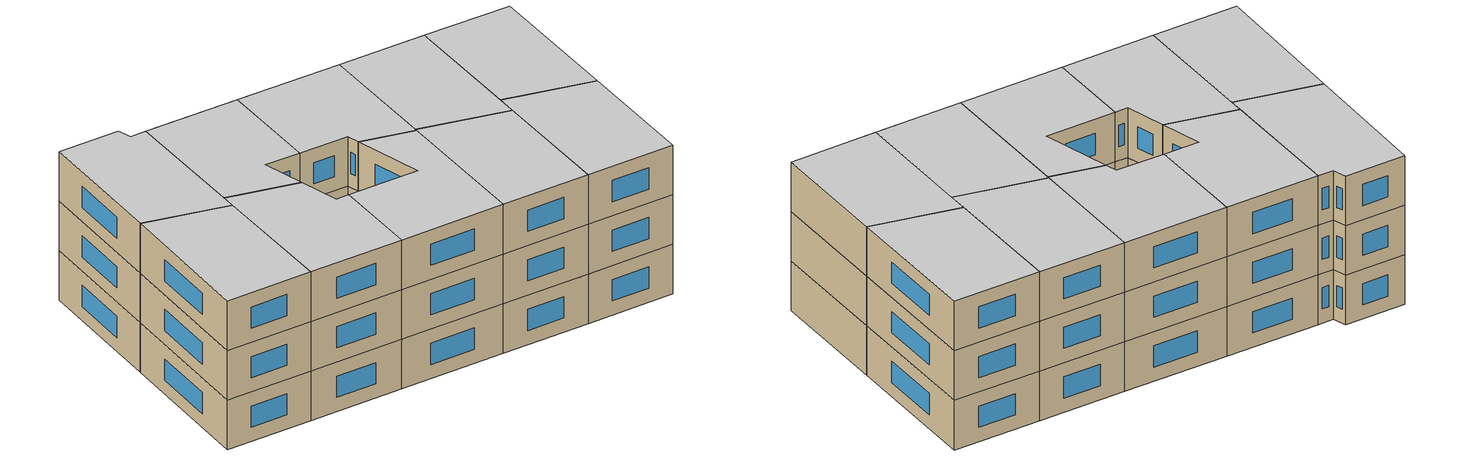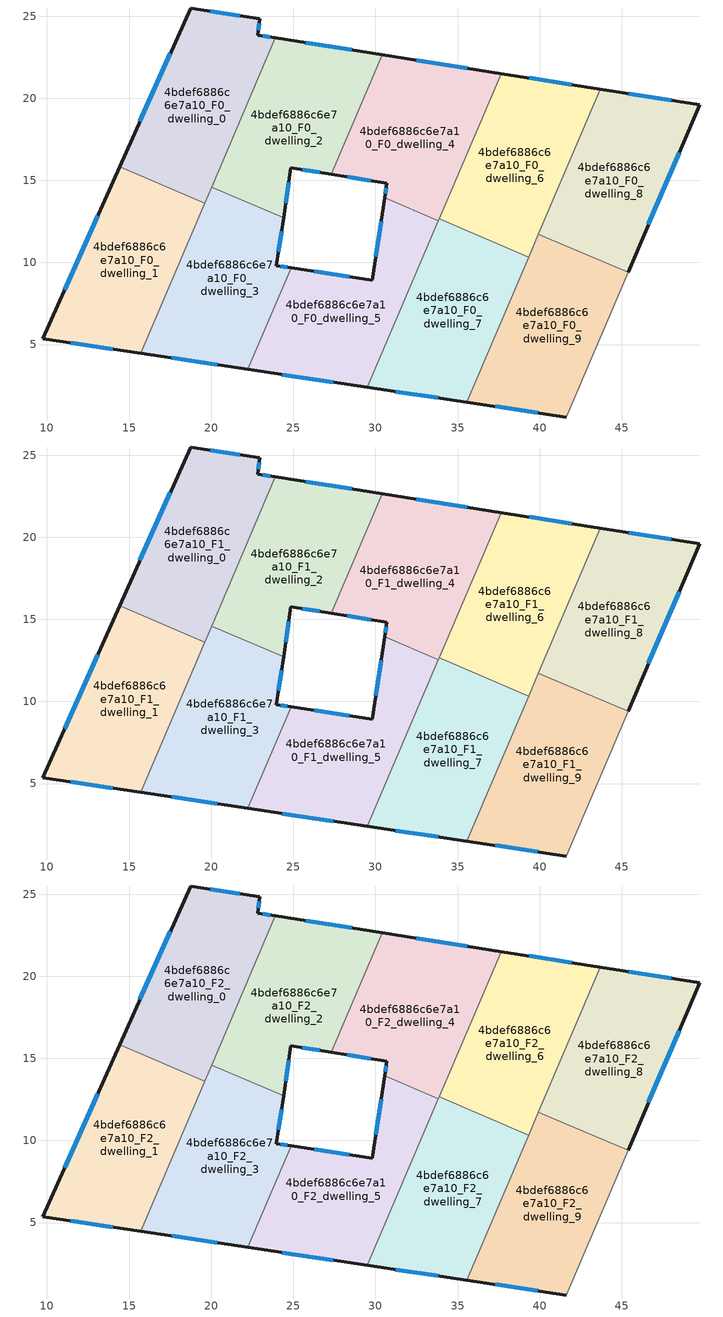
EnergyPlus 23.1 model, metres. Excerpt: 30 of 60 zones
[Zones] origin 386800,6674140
4bdef6886c6e7a10_F0_dwelling_0
 floor ground (EU_floor_Construction): 22.95,24.84 22.85,23.84 23.91,23.67 19.62,13.61 14.43,15.82 18.74,25.49 z0
 wall outside (EU_wall_Construction): 23.91,23.67 22.85,23.84 22.95,24.84 18.74,25.49 14.43,15.82 z0:3
 wall to 4bdef6886c6e7a10_F0_dwelling_1 (EU_wall_Construction): 14.43,15.82 19.62,13.61 z0:3
 wall to 4bdef6886c6e7a10_F0_dwelling_2 (EU_wall_Construction): 20.04,14.58 23.91,23.67 z0:3
 wall to 4bdef6886c6e7a10_F0_dwelling_3 (EU_wall_Construction): 19.62,13.61 20.04,14.58 z0:3
 window (EU_Window_Construction): 23.61,23.72 23.15,23.79 / 17.51,22.73 15.66,18.58 / 21.74,25.03 19.95,25.31 / 22.87,24.13 22.92,24.56 z0.86:2.14
4bdef6886c6e7a10_F0_dwelling_1
 floor ground (EU_floor_Construction): 19.62,13.61 15.72,4.46 9.76,5.35 14.43,15.82 z0
 wall outside (EU_wall_Construction): 14.43,15.82 9.76,5.35 15.72,4.46 z0:3
 wall to 4bdef6886c6e7a10_F0_dwelling_3 (EU_wall_Construction): 15.72,4.46 19.62,13.61 z0:3
 window (EU_Window_Construction): 11.46,5.1 14.02,4.72 / 13.09,12.83 11.09,8.34 z0.86:2.14
4bdef6886c6e7a10_F0_dwelling_2
 floor ground (EU_floor_Construction): 30.41,22.65 27.3,15.36 24.86,15.76 24.41,12.72 20.04,14.58 23.91,23.67 z0
 wall outside (EU_wall_Construction): 24.41,12.72 24.86,15.76 27.3,15.36 / 30.41,22.65 23.91,23.67 z0:3
 wall to 4bdef6886c6e7a10_F0_dwelling_3 (EU_wall_Construction): 20.04,14.58 24.41,12.72 z0:3
 wall to 4bdef6886c6e7a10_F0_dwelling_4 (EU_wall_Construction): 27.3,15.36 30.41,22.65 z0:3
 window (EU_Window_Construction): 25.56,15.65 26.6,15.48 / 24.54,13.59 24.73,14.9 / 28.55,22.94 25.77,23.38 z0.86:2.14
4bdef6886c6e7a10_F0_dwelling_3
 floor ground (EU_floor_Construction): 24.41,12.72 23.97,9.81 24.88,9.67 22.24,3.49 15.72,4.46 20.04,14.58 z0
 wall outside (EU_wall_Construction): 24.88,9.67 23.97,9.81 24.41,12.72 / 15.72,4.46 22.24,3.49 z0:3
 wall to 4bdef6886c6e7a10_F0_dwelling_5 (EU_wall_Construction): 22.24,3.49 24.88,9.67 z0:3
 window (EU_Window_Construction): 24.62,9.71 24.23,9.77 / 17.59,4.18 20.38,3.76 / 24.1,10.64 24.28,11.89 z0.86:2.14
4bdef6886c6e7a10_F0_dwelling_4
 floor ground (EU_floor_Construction): 37.66,21.5 33.83,12.54 30.56,13.93 30.69,14.81 27.3,15.36 30.41,22.65 z0
 wall outside (EU_wall_Construction): 37.66,21.5 30.41,22.65 / 27.3,15.36 30.69,14.81 30.56,13.93 z0:3
 wall to 4bdef6886c6e7a10_F0_dwelling_5 (EU_wall_Construction): 30.56,13.93 33.83,12.54 z0:3
 wall to 4bdef6886c6e7a10_F0_dwelling_6 (EU_wall_Construction): 33.88,12.65 37.66,21.5 z0:3
 wall to 4bdef6886c6e7a10_F0_dwelling_7 (EU_wall_Construction): 33.83,12.54 33.88,12.65 z0:3
 window (EU_Window_Construction): 35.58,21.83 32.48,22.32 / 30.66,14.56 30.6,14.18 / 28.27,15.21 29.72,14.97 z0.86:2.14
4bdef6886c6e7a10_F0_dwelling_5
 floor ground (EU_floor_Construction): 33.83,12.54 29.51,2.4 22.24,3.49 24.88,9.67 29.8,8.91 30.56,13.93 z0
 wall outside (EU_wall_Construction): 22.24,3.49 29.51,2.4 / 30.56,13.93 29.8,8.91 24.88,9.67 z0:3
 wall to 4bdef6886c6e7a10_F0_dwelling_7 (EU_wall_Construction): 29.51,2.4 33.83,12.54 z0:3
 window (EU_Window_Construction): 24.32,3.18 27.44,2.71 / 28.39,9.12 26.28,9.45 / 30.34,12.5 30.02,10.34 z0.86:2.14
4bdef6886c6e7a10_F0_dwelling_6
 floor ground (EU_floor_Construction): 43.68,20.55 39.33,10.33 33.88,12.65 37.66,21.5 z0
 wall outside (EU_wall_Construction): 43.68,20.55 37.66,21.5 z0:3
 wall to 4bdef6886c6e7a10_F0_dwelling_7 (EU_wall_Construction): 33.88,12.65 39.33,10.33 z0:3
 wall to 4bdef6886c6e7a10_F0_dwelling_8 (EU_wall_Construction): 39.92,11.73 43.68,20.55 z0:3
 wall to 4bdef6886c6e7a10_F0_dwelling_9 (EU_wall_Construction): 39.33,10.33 39.92,11.73 z0:3
 window (EU_Window_Construction): 41.96,20.82 39.38,21.23 z0.86:2.14
4bdef6886c6e7a10_F0_dwelling_7
 floor ground (EU_floor_Construction): 39.33,10.33 35.56,1.5 29.51,2.4 33.88,12.65 z0
 wall outside (EU_wall_Construction): 29.51,2.4 35.56,1.5 z0:3
 wall to 4bdef6886c6e7a10_F0_dwelling_9 (EU_wall_Construction): 35.56,1.5 39.33,10.33 z0:3
 window (EU_Window_Construction): 31.24,2.14 33.84,1.75 z0.86:2.14
4bdef6886c6e7a10_F0_dwelling_8
 floor ground (EU_floor_Construction): 49.74,19.6 45.39,9.4 39.92,11.73 43.68,20.55 z0
 wall outside (EU_wall_Construction): 45.39,9.4 49.74,19.6 43.68,20.55 z0:3
 wall to 4bdef6886c6e7a10_F0_dwelling_9 (EU_wall_Construction): 39.92,11.73 45.39,9.4 z0:3
 window (EU_Window_Construction): 48.01,19.87 45.41,20.28 / 46.63,12.31 48.49,16.68 z0.86:2.14
4bdef6886c6e7a10_F0_dwelling_9
 floor ground (EU_floor_Construction): 45.39,9.4 41.62,0.59 35.56,1.5 39.92,11.73 z0
 wall outside (EU_wall_Construction): 35.56,1.5 41.62,0.59 z0:3
 wall adiabatic (EU_wall_Construction): 41.62,0.59 45.39,9.4 z0:3
 window (EU_Window_Construction): 37.3,1.24 39.89,0.85 z0.86:2.14
4bdef6886c6e7a10_F1_dwelling_0
 floor to 4bdef6886c6e7a10_F0_dwelling_0 (EU_floor_Construction): 22.95,24.84 22.85,23.84 23.91,23.67 19.62,13.61 14.43,15.82 18.74,25.49 z3
 wall outside (EU_wall_Construction): 23.91,23.67 22.85,23.84 22.95,24.84 18.74,25.49 14.43,15.82 z3:6
 wall to 4bdef6886c6e7a10_F1_dwelling_1 (EU_wall_Construction): 14.43,15.82 19.62,13.61 z3:6
 wall to 4bdef6886c6e7a10_F1_dwelling_2 (EU_wall_Construction): 20.04,14.58 23.91,23.67 z3:6
 wall to 4bdef6886c6e7a10_F1_dwelling_3 (EU_wall_Construction): 19.62,13.61 20.04,14.58 z3:6
 window (EU_Window_Construction): 23.61,23.72 23.15,23.79 / 17.51,22.73 15.66,18.58 / 21.74,25.03 19.95,25.31 / 22.87,24.13 22.92,24.56 z3.86:5.14
4bdef6886c6e7a10_F1_dwelling_1
 floor to 4bdef6886c6e7a10_F0_dwelling_1 (EU_floor_Construction): 19.62,13.61 15.72,4.46 9.76,5.35 14.43,15.82 z3
 wall outside (EU_wall_Construction): 14.43,15.82 9.76,5.35 15.72,4.46 z3:6
 wall to 4bdef6886c6e7a10_F1_dwelling_3 (EU_wall_Construction): 15.72,4.46 19.62,13.61 z3:6
 window (EU_Window_Construction): 11.46,5.1 14.02,4.72 / 13.09,12.83 11.09,8.34 z3.86:5.14
4bdef6886c6e7a10_F1_dwelling_2
 floor to 4bdef6886c6e7a10_F0_dwelling_2 (EU_floor_Construction): 30.41,22.65 27.3,15.36 24.86,15.76 24.41,12.72 20.04,14.58 23.91,23.67 z3
 wall outside (EU_wall_Construction): 24.41,12.72 24.86,15.76 27.3,15.36 / 30.41,22.65 23.91,23.67 z3:6
 wall to 4bdef6886c6e7a10_F1_dwelling_3 (EU_wall_Construction): 20.04,14.58 24.41,12.72 z3:6
 wall to 4bdef6886c6e7a10_F1_dwelling_4 (EU_wall_Construction): 27.3,15.36 30.41,22.65 z3:6
 window (EU_Window_Construction): 25.56,15.65 26.6,15.48 / 24.54,13.59 24.73,14.9 / 28.55,22.94 25.77,23.38 z3.86:5.14
4bdef6886c6e7a10_F1_dwelling_3
 floor to 4bdef6886c6e7a10_F0_dwelling_3 (EU_floor_Construction): 24.41,12.72 23.97,9.81 24.88,9.67 22.24,3.49 15.72,4.46 20.04,14.58 z3
 wall outside (EU_wall_Construction): 24.88,9.67 23.97,9.81 24.41,12.72 / 15.72,4.46 22.24,3.49 z3:6
 wall to 4bdef6886c6e7a10_F1_dwelling_5 (EU_wall_Construction): 22.24,3.49 24.88,9.67 z3:6
 window (EU_Window_Construction): 24.62,9.71 24.23,9.77 / 17.59,4.18 20.38,3.76 / 24.1,10.64 24.28,11.89 z3.86:5.14
4bdef6886c6e7a10_F1_dwelling_4
 floor to 4bdef6886c6e7a10_F0_dwelling_4 (EU_floor_Construction): 37.66,21.5 33.83,12.54 30.56,13.93 30.69,14.81 27.3,15.36 30.41,22.65 z3
 wall outside (EU_wall_Construction): 37.66,21.5 30.41,22.65 / 27.3,15.36 30.69,14.81 30.56,13.93 z3:6
 wall to 4bdef6886c6e7a10_F1_dwelling_5 (EU_wall_Construction): 30.56,13.93 33.83,12.54 z3:6
 wall to 4bdef6886c6e7a10_F1_dwelling_6 (EU_wall_Construction): 33.88,12.65 37.66,21.5 z3:6
 wall to 4bdef6886c6e7a10_F1_dwelling_7 (EU_wall_Construction): 33.83,12.54 33.88,12.65 z3:6
 window (EU_Window_Construction): 35.58,21.83 32.48,22.32 / 30.66,14.56 30.6,14.18 / 28.27,15.21 29.72,14.97 z3.86:5.14
4bdef6886c6e7a10_F1_dwelling_5
 floor to 4bdef6886c6e7a10_F0_dwelling_5 (EU_floor_Construction): 33.83,12.54 29.51,2.4 22.24,3.49 24.88,9.67 29.8,8.91 30.56,13.93 z3
 wall outside (EU_wall_Construction): 22.24,3.49 29.51,2.4 / 30.56,13.93 29.8,8.91 24.88,9.67 z3:6
 wall to 4bdef6886c6e7a10_F1_dwelling_7 (EU_wall_Construction): 29.51,2.4 33.83,12.54 z3:6
 window (EU_Window_Construction): 24.32,3.18 27.44,2.71 / 28.39,9.12 26.28,9.45 / 30.34,12.5 30.02,10.34 z3.86:5.14
4bdef6886c6e7a10_F1_dwelling_6
 floor to 4bdef6886c6e7a10_F0_dwelling_6 (EU_floor_Construction): 43.68,20.55 39.33,10.33 33.88,12.65 37.66,21.5 z3
 wall outside (EU_wall_Construction): 43.68,20.55 37.66,21.5 z3:6
 wall to 4bdef6886c6e7a10_F1_dwelling_7 (EU_wall_Construction): 33.88,12.65 39.33,10.33 z3:6
 wall to 4bdef6886c6e7a10_F1_dwelling_8 (EU_wall_Construction): 39.92,11.73 43.68,20.55 z3:6
 wall to 4bdef6886c6e7a10_F1_dwelling_9 (EU_wall_Construction): 39.33,10.33 39.92,11.73 z3:6
 window (EU_Window_Construction): 41.96,20.82 39.38,21.23 z3.86:5.14
4bdef6886c6e7a10_F1_dwelling_7
 floor to 4bdef6886c6e7a10_F0_dwelling_7 (EU_floor_Construction): 39.33,10.33 35.56,1.5 29.51,2.4 33.88,12.65 z3
 wall outside (EU_wall_Construction): 29.51,2.4 35.56,1.5 z3:6
 wall to 4bdef6886c6e7a10_F1_dwelling_9 (EU_wall_Construction): 35.56,1.5 39.33,10.33 z3:6
 window (EU_Window_Construction): 31.24,2.14 33.84,1.75 z3.86:5.14
4bdef6886c6e7a10_F1_dwelling_8
 floor to 4bdef6886c6e7a10_F0_dwelling_8 (EU_floor_Construction): 49.74,19.6 45.39,9.4 39.92,11.73 43.68,20.55 z3
 wall outside (EU_wall_Construction): 45.39,9.4 49.74,19.6 43.68,20.55 z3:6
 wall to 4bdef6886c6e7a10_F1_dwelling_9 (EU_wall_Construction): 39.92,11.73 45.39,9.4 z3:6
 window (EU_Window_Construction): 48.01,19.87 45.41,20.28 / 46.63,12.31 48.49,16.68 z3.86:5.14
4bdef6886c6e7a10_F1_dwelling_9
 floor to 4bdef6886c6e7a10_F0_dwelling_9 (EU_floor_Construction): 45.39,9.4 41.62,0.59 35.56,1.5 39.92,11.73 z3
 wall outside (EU_wall_Construction): 35.56,1.5 41.62,0.59 z3:6
 wall adiabatic (EU_wall_Construction): 41.62,0.59 45.39,9.4 z3:6
 window (EU_Window_Construction): 37.3,1.24 39.89,0.85 z3.86:5.14
4bdef6886c6e7a10_F2_dwelling_0
 floor to 4bdef6886c6e7a10_F1_dwelling_0 (EU_floor_Construction): 22.95,24.84 22.85,23.84 23.91,23.67 19.62,13.61 14.43,15.82 18.74,25.49 z6
 wall outside (EU_wall_Construction): 23.91,23.67 22.85,23.84 22.95,24.84 18.74,25.49 14.43,15.82 z6:9
 wall to 4bdef6886c6e7a10_F2_dwelling_1 (EU_wall_Construction): 14.43,15.82 19.62,13.61 z6:9
 wall to 4bdef6886c6e7a10_F2_dwelling_2 (EU_wall_Construction): 20.04,14.58 23.91,23.67 z6:9
 wall to 4bdef6886c6e7a10_F2_dwelling_3 (EU_wall_Construction): 19.62,13.61 20.04,14.58 z6:9
 window (EU_Window_Construction): 23.61,23.72 23.15,23.79 / 17.51,22.73 15.66,18.58 / 21.74,25.03 19.95,25.31 / 22.87,24.13 22.92,24.56 z6.86:8.14
 ceiling to 4bdef6886c6e7a10_F3_dwelling_0 (EU_floor_Construction): 19.62,13.61 23.91,23.67 22.85,23.84 22.95,24.84 18.74,25.49 14.43,15.82 z9
4bdef6886c6e7a10_F2_dwelling_1
 floor to 4bdef6886c6e7a10_F1_dwelling_1 (EU_floor_Construction): 19.62,13.61 15.72,4.46 9.76,5.35 14.43,15.82 z6
 wall outside (EU_wall_Construction): 14.43,15.82 9.76,5.35 15.72,4.46 z6:9
 wall to 4bdef6886c6e7a10_F2_dwelling_3 (EU_wall_Construction): 15.72,4.46 19.62,13.61 z6:9
 window (EU_Window_Construction): 11.46,5.1 14.02,4.72 / 13.09,12.83 11.09,8.34 z6.86:8.14
 ceiling to 4bdef6886c6e7a10_F3_dwelling_1 (EU_floor_Construction): 15.72,4.46 19.62,13.61 14.43,15.82 9.76,5.35 z9
4bdef6886c6e7a10_F2_dwelling_2
 floor to 4bdef6886c6e7a10_F1_dwelling_2 (EU_floor_Construction): 30.41,22.65 27.3,15.36 24.86,15.76 24.41,12.72 20.04,14.58 23.91,23.67 z6
 wall outside (EU_wall_Construction): 24.41,12.72 24.86,15.76 27.3,15.36 / 30.41,22.65 23.91,23.67 z6:9
 wall to 4bdef6886c6e7a10_F2_dwelling_3 (EU_wall_Construction): 20.04,14.58 24.41,12.72 z6:9
 wall to 4bdef6886c6e7a10_F2_dwelling_4 (EU_wall_Construction): 27.3,15.36 30.41,22.65 z6:9
 window (EU_Window_Construction): 25.56,15.65 26.6,15.48 / 24.54,13.59 24.73,14.9 / 28.55,22.94 25.77,23.38 z6.86:8.14
 ceiling to 4bdef6886c6e7a10_F3_dwelling_2 (EU_floor_Construction): 27.3,15.36 30.41,22.65 23.91,23.67 20.04,14.58 24.41,12.72 24.86,15.76 z9
4bdef6886c6e7a10_F2_dwelling_3
 floor to 4bdef6886c6e7a10_F1_dwelling_3 (EU_floor_Construction): 24.41,12.72 23.97,9.81 24.88,9.67 22.24,3.49 15.72,4.46 20.04,14.58 z6
 wall outside (EU_wall_Construction): 24.88,9.67 23.97,9.81 24.41,12.72 / 15.72,4.46 22.24,3.49 z6:9
 wall to 4bdef6886c6e7a10_F2_dwelling_5 (EU_wall_Construction): 22.24,3.49 24.88,9.67 z6:9
 window (EU_Window_Construction): 24.62,9.71 24.23,9.77 / 17.59,4.18 20.38,3.76 / 24.1,10.64 24.28,11.89 z6.86:8.14
 ceiling to 4bdef6886c6e7a10_F3_dwelling_3 (EU_floor_Construction): 22.24,3.49 24.88,9.67 23.97,9.81 24.41,12.72 20.04,14.58 15.72,4.46 z9
4bdef6886c6e7a10_F2_dwelling_4
 floor to 4bdef6886c6e7a10_F1_dwelling_4 (EU_floor_Construction): 37.66,21.5 33.83,12.54 30.56,13.93 30.69,14.81 27.3,15.36 30.41,22.65 z6
 wall outside (EU_wall_Construction): 37.66,21.5 30.41,22.65 / 27.3,15.36 30.69,14.81 30.56,13.93 z6:9
 wall to 4bdef6886c6e7a10_F2_dwelling_5 (EU_wall_Construction): 30.56,13.93 33.83,12.54 z6:9
 wall to 4bdef6886c6e7a10_F2_dwelling_6 (EU_wall_Construction): 33.88,12.65 37.66,21.5 z6:9
 wall to 4bdef6886c6e7a10_F2_dwelling_7 (EU_wall_Construction): 33.83,12.54 33.88,12.65 z6:9
 window (EU_Window_Construction): 35.58,21.83 32.48,22.32 / 30.66,14.56 30.6,14.18 / 28.27,15.21 29.72,14.97 z6.86:8.14
 ceiling to 4bdef6886c6e7a10_F3_dwelling_4 (EU_floor_Construction): 33.83,12.54 37.66,21.5 30.41,22.65 27.3,15.36 30.69,14.81 30.56,13.93 z9
4bdef6886c6e7a10_F2_dwelling_5
 floor to 4bdef6886c6e7a10_F1_dwelling_5 (EU_floor_Construction): 33.83,12.54 29.51,2.4 22.24,3.49 24.88,9.67 29.8,8.91 30.56,13.93 z6
 wall outside (EU_wall_Construction): 22.24,3.49 29.51,2.4 / 30.56,13.93 29.8,8.91 24.88,9.67 z6:9
 wall to 4bdef6886c6e7a10_F2_dwelling_7 (EU_wall_Construction): 29.51,2.4 33.83,12.54 z6:9
 window (EU_Window_Construction): 24.32,3.18 27.44,2.71 / 28.39,9.12 26.28,9.45 / 30.34,12.5 30.02,10.34 z6.86:8.14
 ceiling to 4bdef6886c6e7a10_F3_dwelling_5 (EU_floor_Construction): 29.51,2.4 33.83,12.54 30.56,13.93 29.8,8.91 24.88,9.67 22.24,3.49 z9
4bdef6886c6e7a10_F2_dwelling_6
 floor to 4bdef6886c6e7a10_F1_dwelling_6 (EU_floor_Construction): 43.68,20.55 39.33,10.33 33.88,12.65 37.66,21.5 z6
 wall outside (EU_wall_Construction): 43.68,20.55 37.66,21.5 z6:9
 wall to 4bdef6886c6e7a10_F2_dwelling_7 (EU_wall_Construction): 33.88,12.65 39.33,10.33 z6:9
 wall to 4bdef6886c6e7a10_F2_dwelling_8 (EU_wall_Construction): 39.92,11.73 43.68,20.55 z6:9
 wall to 4bdef6886c6e7a10_F2_dwelling_9 (EU_wall_Construction): 39.33,10.33 39.92,11.73 z6:9
 window (EU_Window_Construction): 41.96,20.82 39.38,21.23 z6.86:8.14
 ceiling to 4bdef6886c6e7a10_F3_dwelling_6 (EU_floor_Construction): 39.33,10.33 43.68,20.55 37.66,21.5 33.88,12.65 z9
4bdef6886c6e7a10_F2_dwelling_7
 floor to 4bdef6886c6e7a10_F1_dwelling_7 (EU_floor_Construction): 39.33,10.33 35.56,1.5 29.51,2.4 33.88,12.65 z6
 wall outside (EU_wall_Construction): 29.51,2.4 35.56,1.5 z6:9
 wall to 4bdef6886c6e7a10_F2_dwelling_9 (EU_wall_Construction): 35.56,1.5 39.33,10.33 z6:9
 window (EU_Window_Construction): 31.24,2.14 33.84,1.75 z6.86:8.14
 ceiling to 4bdef6886c6e7a10_F3_dwelling_7 (EU_floor_Construction): 35.56,1.5 39.33,10.33 33.88,12.65 29.51,2.4 z9
4bdef6886c6e7a10_F2_dwelling_8
 floor to 4bdef6886c6e7a10_F1_dwelling_8 (EU_floor_Construction): 49.74,19.6 45.39,9.4 39.92,11.73 43.68,20.55 z6
 wall outside (EU_wall_Construction): 45.39,9.4 49.74,19.6 43.68,20.55 z6:9
 wall to 4bdef6886c6e7a10_F2_dwelling_9 (EU_wall_Construction): 39.92,11.73 45.39,9.4 z6:9
 window (EU_Window_Construction): 48.01,19.87 45.41,20.28 / 46.63,12.31 48.49,16.68 z6.86:8.14
 ceiling to 4bdef6886c6e7a10_F3_dwelling_8 (EU_floor_Construction): 45.39,9.4 49.74,19.6 43.68,20.55 39.92,11.73 z9
4bdef6886c6e7a10_F2_dwelling_9
 floor to 4bdef6886c6e7a10_F1_dwelling_9 (EU_floor_Construction): 45.39,9.4 41.62,0.59 35.56,1.5 39.92,11.73 z6
 wall outside (EU_wall_Construction): 35.56,1.5 41.62,0.59 z6:9
 wall adiabatic (EU_wall_Construction): 41.62,0.59 45.39,9.4 z6:9
 window (EU_Window_Construction): 37.3,1.24 39.89,0.85 z6.86:8.14
 ceiling to 4bdef6886c6e7a10_F3_dwelling_9 (EU_floor_Construction): 41.62,0.59 45.39,9.4 39.92,11.73 35.56,1.5 z9
[Building]
EU S2 Campaign: North Axis=0; Terrain=City; Solar Distribution=FullExterior
[Site:Location]
Helsinki-Vantaa.AP: Latitude=60.317; Longitude=24.963; Time Zone=2; Elevation=54.6
[SizingPeriod:WeatherFileDays]
AnnualSizingPeriod: Begin Month=1; Begin Day of Month=1; End Month=12; End Day of Month=31; Day of Week for Start Day=Monday; Use Weather File Daylight Saving Period=No; Use Weather File Rain and Snow Indicators=No
[MATERIAL]
EU_InternalMass_Material: Roughness=MediumRough; Thickness=0.1; Conductivity=1; Density=1800; Specific Heat=900; Thermal Absorptance=0.9; Solar Absorptance=0.7; Visible Absorptance=0.7
[MATERIAL:NOMASS] Roughness=MediumRough; Thermal Absorptance=0.9; Solar Absorptance=0.7; Visible Absorptance=0.7
Name | Thermal Resistance
EU_wall_NoMass | 1.10183
EU_floor_NoMass | 1.70606
[WINDOWMATERIAL:SIMPLEGLAZINGSYSTEM]
EU_Window_SimpleGlazing: UFactor=3.11035; Solar Heat Gain Coefficient=0.8; Visible Transmittance=0.8
[CONSTRUCTION]
EU_wall_Construction: EU_wall_NoMass
EU_floor_Construction: EU_floor_NoMass
EU_Window_Construction: EU_Window_SimpleGlazing
EU_InternalMass_Construction: EU_InternalMass_Material
[ZONE] Type=1; Multiplier=1; Ceiling Height=autocalculate; Floor Area=autocalculate; Part of Total Floor Area=Yes
Name | Volume
4bdef6886c6e7a10_F0_dwelling_0; 4bdef6886c6e7a10_F1_dwelling_0; 4bdef6886c6e7a10_F2_dwelling_0; 4bdef6886c6e7a10_F0_dwelling_1; 4bdef6886c6e7a10_F1_dwelling_1; 4bdef6886c6e7a10_F2_dwelling_1 | 184.195
4bdef6886c6e7a10_F0_dwelling_2; 4bdef6886c6e7a10_F1_dwelling_2; 4bdef6886c6e7a10_F2_dwelling_2 | 184.223
4bdef6886c6e7a10_F0_dwelling_3; 4bdef6886c6e7a10_F1_dwelling_3; 4bdef6886c6e7a10_F2_dwelling_3 | 184.205
4bdef6886c6e7a10_F0_dwelling_4; 4bdef6886c6e7a10_F1_dwelling_4; 4bdef6886c6e7a10_F2_dwelling_4 | 184.233
4bdef6886c6e7a10_F0_dwelling_5; 4bdef6886c6e7a10_F1_dwelling_5; 4bdef6886c6e7a10_F2_dwelling_5 | 184.237
4bdef6886c6e7a10_F0_dwelling_6; 4bdef6886c6e7a10_F1_dwelling_6; 4bdef6886c6e7a10_F2_dwelling_6 | 184.189
4bdef6886c6e7a10_F0_dwelling_7; 4bdef6886c6e7a10_F1_dwelling_7; 4bdef6886c6e7a10_F2_dwelling_7 | 184.198
4bdef6886c6e7a10_F0_dwelling_8; 4bdef6886c6e7a10_F1_dwelling_8; 4bdef6886c6e7a10_F2_dwelling_8 | 184.231
4bdef6886c6e7a10_F0_dwelling_9; 4bdef6886c6e7a10_F1_dwelling_9; 4bdef6886c6e7a10_F2_dwelling_9 | 184.228
[INTERNALMASS] Construction=EU_InternalMass_Construction
Name | Zone or ZoneList | Surface Area
4bdef6886c6e7a10_F0_dwelling_0_EU_InternalMass | 4bdef6886c6e7a10_F0_dwelling_0 | 61.3981
4bdef6886c6e7a10_F0_dwelling_1_EU_InternalMass | 4bdef6886c6e7a10_F0_dwelling_1 | 61.3979
4bdef6886c6e7a10_F0_dwelling_2_EU_InternalMass | 4bdef6886c6e7a10_F0_dwelling_2 | 61.4077
4bdef6886c6e7a10_F0_dwelling_3_EU_InternalMass | 4bdef6886c6e7a10_F0_dwelling_3 | 61.4015
4bdef6886c6e7a10_F0_dwelling_4_EU_InternalMass | 4bdef6886c6e7a10_F0_dwelling_4 | 61.4112
4bdef6886c6e7a10_F0_dwelling_5_EU_InternalMass | 4bdef6886c6e7a10_F0_dwelling_5 | 61.4124
4bdef6886c6e7a10_F0_dwelling_6_EU_InternalMass | 4bdef6886c6e7a10_F0_dwelling_6 | 61.3958
4bdef6886c6e7a10_F0_dwelling_7_EU_InternalMass | 4bdef6886c6e7a10_F0_dwelling_7 | 61.3992
4bdef6886c6e7a10_F0_dwelling_8_EU_InternalMass | 4bdef6886c6e7a10_F0_dwelling_8 | 61.4105
4bdef6886c6e7a10_F0_dwelling_9_EU_InternalMass | 4bdef6886c6e7a10_F0_dwelling_9 | 61.4093
4bdef6886c6e7a10_F1_dwelling_0_EU_InternalMass | 4bdef6886c6e7a10_F1_dwelling_0 | 61.3981
4bdef6886c6e7a10_F1_dwelling_1_EU_InternalMass | 4bdef6886c6e7a10_F1_dwelling_1 | 61.3979
4bdef6886c6e7a10_F1_dwelling_2_EU_InternalMass | 4bdef6886c6e7a10_F1_dwelling_2 | 61.4077
4bdef6886c6e7a10_F1_dwelling_3_EU_InternalMass | 4bdef6886c6e7a10_F1_dwelling_3 | 61.4015
4bdef6886c6e7a10_F1_dwelling_4_EU_InternalMass | 4bdef6886c6e7a10_F1_dwelling_4 | 61.4112
4bdef6886c6e7a10_F1_dwelling_5_EU_InternalMass | 4bdef6886c6e7a10_F1_dwelling_5 | 61.4124
4bdef6886c6e7a10_F1_dwelling_6_EU_InternalMass | 4bdef6886c6e7a10_F1_dwelling_6 | 61.3958
4bdef6886c6e7a10_F1_dwelling_7_EU_InternalMass | 4bdef6886c6e7a10_F1_dwelling_7 | 61.3992
4bdef6886c6e7a10_F1_dwelling_8_EU_InternalMass | 4bdef6886c6e7a10_F1_dwelling_8 | 61.4105
4bdef6886c6e7a10_F1_dwelling_9_EU_InternalMass | 4bdef6886c6e7a10_F1_dwelling_9 | 61.4093
4bdef6886c6e7a10_F2_dwelling_0_EU_InternalMass | 4bdef6886c6e7a10_F2_dwelling_0 | 61.3981
4bdef6886c6e7a10_F2_dwelling_1_EU_InternalMass | 4bdef6886c6e7a10_F2_dwelling_1 | 61.3979
4bdef6886c6e7a10_F2_dwelling_2_EU_InternalMass | 4bdef6886c6e7a10_F2_dwelling_2 | 61.4077
4bdef6886c6e7a10_F2_dwelling_3_EU_InternalMass | 4bdef6886c6e7a10_F2_dwelling_3 | 61.4015
4bdef6886c6e7a10_F2_dwelling_4_EU_InternalMass | 4bdef6886c6e7a10_F2_dwelling_4 | 61.4112
4bdef6886c6e7a10_F2_dwelling_5_EU_InternalMass | 4bdef6886c6e7a10_F2_dwelling_5 | 61.4124
4bdef6886c6e7a10_F2_dwelling_6_EU_InternalMass | 4bdef6886c6e7a10_F2_dwelling_6 | 61.3958
4bdef6886c6e7a10_F2_dwelling_7_EU_InternalMass | 4bdef6886c6e7a10_F2_dwelling_7 | 61.3992
4bdef6886c6e7a10_F2_dwelling_8_EU_InternalMass | 4bdef6886c6e7a10_F2_dwelling_8 | 61.4105
4bdef6886c6e7a10_F2_dwelling_9_EU_InternalMass | 4bdef6886c6e7a10_F2_dwelling_9 | 61.4093
[OTHEREQUIPMENT] Fuel Type=Electricity; Design Level Calculation Method=Watts/Area; Power per Zone Floor Area=1; Fraction Latent=0; Fraction Radiant=0; Fraction Lost=0; Carbon Dioxide Generation Rate=0; EndUse Subcategory=EU_Step8_InternalGains
Name | Zone or ZoneList or Space or SpaceList | Schedule
EU_Step8_InternalGain_4bdef6886c6e7a10_F0_dwelling_0_f000 | 4bdef6886c6e7a10_F0_dwelling_0 | EU_Step8_GainSchedule_4bdef6886c6e7a10_F0_dwelling_0_f000
EU_Step8_InternalGain_4bdef6886c6e7a10_F0_dwelling_1_f000 | 4bdef6886c6e7a10_F0_dwelling_1 | EU_Step8_GainSchedule_4bdef6886c6e7a10_F0_dwelling_1_f000
EU_Step8_InternalGain_4bdef6886c6e7a10_F0_dwelling_2_f000 | 4bdef6886c6e7a10_F0_dwelling_2 | EU_Step8_GainSchedule_4bdef6886c6e7a10_F0_dwelling_2_f000
EU_Step8_InternalGain_4bdef6886c6e7a10_F0_dwelling_3_f000 | 4bdef6886c6e7a10_F0_dwelling_3 | EU_Step8_GainSchedule_4bdef6886c6e7a10_F0_dwelling_3_f000
EU_Step8_InternalGain_4bdef6886c6e7a10_F0_dwelling_4_f000 | 4bdef6886c6e7a10_F0_dwelling_4 | EU_Step8_GainSchedule_4bdef6886c6e7a10_F0_dwelling_4_f000
EU_Step8_InternalGain_4bdef6886c6e7a10_F0_dwelling_5_f000 | 4bdef6886c6e7a10_F0_dwelling_5 | EU_Step8_GainSchedule_4bdef6886c6e7a10_F0_dwelling_5_f000
EU_Step8_InternalGain_4bdef6886c6e7a10_F0_dwelling_6_f000 | 4bdef6886c6e7a10_F0_dwelling_6 | EU_Step8_GainSchedule_4bdef6886c6e7a10_F0_dwelling_6_f000
EU_Step8_InternalGain_4bdef6886c6e7a10_F0_dwelling_7_f000 | 4bdef6886c6e7a10_F0_dwelling_7 | EU_Step8_GainSchedule_4bdef6886c6e7a10_F0_dwelling_7_f000
EU_Step8_InternalGain_4bdef6886c6e7a10_F0_dwelling_8_f000 | 4bdef6886c6e7a10_F0_dwelling_8 | EU_Step8_GainSchedule_4bdef6886c6e7a10_F0_dwelling_8_f000
EU_Step8_InternalGain_4bdef6886c6e7a10_F0_dwelling_9_f000 | 4bdef6886c6e7a10_F0_dwelling_9 | EU_Step8_GainSchedule_4bdef6886c6e7a10_F0_dwelling_9_f000
EU_Step8_InternalGain_4bdef6886c6e7a10_F1_dwelling_0_f000 | 4bdef6886c6e7a10_F1_dwelling_0 | EU_Step8_GainSchedule_4bdef6886c6e7a10_F1_dwelling_0_f000
EU_Step8_InternalGain_4bdef6886c6e7a10_F1_dwelling_1_f000 | 4bdef6886c6e7a10_F1_dwelling_1 | EU_Step8_GainSchedule_4bdef6886c6e7a10_F1_dwelling_1_f000
EU_Step8_InternalGain_4bdef6886c6e7a10_F1_dwelling_2_f000 | 4bdef6886c6e7a10_F1_dwelling_2 | EU_Step8_GainSchedule_4bdef6886c6e7a10_F1_dwelling_2_f000
EU_Step8_InternalGain_4bdef6886c6e7a10_F1_dwelling_3_f000 | 4bdef6886c6e7a10_F1_dwelling_3 | EU_Step8_GainSchedule_4bdef6886c6e7a10_F1_dwelling_3_f000
EU_Step8_InternalGain_4bdef6886c6e7a10_F1_dwelling_4_f000 | 4bdef6886c6e7a10_F1_dwelling_4 | EU_Step8_GainSchedule_4bdef6886c6e7a10_F1_dwelling_4_f000
EU_Step8_InternalGain_4bdef6886c6e7a10_F1_dwelling_5_f000 | 4bdef6886c6e7a10_F1_dwelling_5 | EU_Step8_GainSchedule_4bdef6886c6e7a10_F1_dwelling_5_f000
EU_Step8_InternalGain_4bdef6886c6e7a10_F1_dwelling_6_f000 | 4bdef6886c6e7a10_F1_dwelling_6 | EU_Step8_GainSchedule_4bdef6886c6e7a10_F1_dwelling_6_f000
EU_Step8_InternalGain_4bdef6886c6e7a10_F1_dwelling_7_f000 | 4bdef6886c6e7a10_F1_dwelling_7 | EU_Step8_GainSchedule_4bdef6886c6e7a10_F1_dwelling_7_f000
EU_Step8_InternalGain_4bdef6886c6e7a10_F1_dwelling_8_f000 | 4bdef6886c6e7a10_F1_dwelling_8 | EU_Step8_GainSchedule_4bdef6886c6e7a10_F1_dwelling_8_f000
EU_Step8_InternalGain_4bdef6886c6e7a10_F1_dwelling_9_f000 | 4bdef6886c6e7a10_F1_dwelling_9 | EU_Step8_GainSchedule_4bdef6886c6e7a10_F1_dwelling_9_f000
EU_Step8_InternalGain_4bdef6886c6e7a10_F2_dwelling_0_f000 | 4bdef6886c6e7a10_F2_dwelling_0 | EU_Step8_GainSchedule_4bdef6886c6e7a10_F2_dwelling_0_f000
EU_Step8_InternalGain_4bdef6886c6e7a10_F2_dwelling_1_f000 | 4bdef6886c6e7a10_F2_dwelling_1 | EU_Step8_GainSchedule_4bdef6886c6e7a10_F2_dwelling_1_f000
EU_Step8_InternalGain_4bdef6886c6e7a10_F2_dwelling_2_f000 | 4bdef6886c6e7a10_F2_dwelling_2 | EU_Step8_GainSchedule_4bdef6886c6e7a10_F2_dwelling_2_f000
EU_Step8_InternalGain_4bdef6886c6e7a10_F2_dwelling_3_f000 | 4bdef6886c6e7a10_F2_dwelling_3 | EU_Step8_GainSchedule_4bdef6886c6e7a10_F2_dwelling_3_f000
EU_Step8_InternalGain_4bdef6886c6e7a10_F2_dwelling_4_f000 | 4bdef6886c6e7a10_F2_dwelling_4 | EU_Step8_GainSchedule_4bdef6886c6e7a10_F2_dwelling_4_f000
EU_Step8_InternalGain_4bdef6886c6e7a10_F2_dwelling_5_f000 | 4bdef6886c6e7a10_F2_dwelling_5 | EU_Step8_GainSchedule_4bdef6886c6e7a10_F2_dwelling_5_f000
EU_Step8_InternalGain_4bdef6886c6e7a10_F2_dwelling_6_f000 | 4bdef6886c6e7a10_F2_dwelling_6 | EU_Step8_GainSchedule_4bdef6886c6e7a10_F2_dwelling_6_f000
EU_Step8_InternalGain_4bdef6886c6e7a10_F2_dwelling_7_f000 | 4bdef6886c6e7a10_F2_dwelling_7 | EU_Step8_GainSchedule_4bdef6886c6e7a10_F2_dwelling_7_f000
EU_Step8_InternalGain_4bdef6886c6e7a10_F2_dwelling_8_f000 | 4bdef6886c6e7a10_F2_dwelling_8 | EU_Step8_GainSchedule_4bdef6886c6e7a10_F2_dwelling_8_f000
EU_Step8_InternalGain_4bdef6886c6e7a10_F2_dwelling_9_f000 | 4bdef6886c6e7a10_F2_dwelling_9 | EU_Step8_GainSchedule_4bdef6886c6e7a10_F2_dwelling_9_f000
[ZONEVENTILATION:DESIGNFLOWRATE] Schedule=EU_AlwaysOn; Design Flow Rate Calculation Method=AirChanges/Hour; Air Changes per Hour=0.756316; Ventilation Type=Natural; Fan Pressure Rise=0; Fan Total Efficiency=1; Constant Term Coefficient=1; Temperature Term Coefficient=0; Velocity Term Coefficient=0; Velocity Squared Term Coefficient=0; Minimum Indoor Temperature=-100; Maximum Indoor Temperature=100; Delta Temperature=-100; Minimum Outdoor Temperature=-100; Maximum Outdoor Temperature=100; Maximum Wind Speed=40
Name | Zone or ZoneList or Space or SpaceList
EU_ConstantAir_4bdef6886c6e7a10_F0_dwelling_0 | 4bdef6886c6e7a10_F0_dwelling_0
EU_ConstantAir_4bdef6886c6e7a10_F0_dwelling_1 | 4bdef6886c6e7a10_F0_dwelling_1
EU_ConstantAir_4bdef6886c6e7a10_F0_dwelling_2 | 4bdef6886c6e7a10_F0_dwelling_2
EU_ConstantAir_4bdef6886c6e7a10_F0_dwelling_3 | 4bdef6886c6e7a10_F0_dwelling_3
EU_ConstantAir_4bdef6886c6e7a10_F0_dwelling_4 | 4bdef6886c6e7a10_F0_dwelling_4
EU_ConstantAir_4bdef6886c6e7a10_F0_dwelling_5 | 4bdef6886c6e7a10_F0_dwelling_5
EU_ConstantAir_4bdef6886c6e7a10_F0_dwelling_6 | 4bdef6886c6e7a10_F0_dwelling_6
EU_ConstantAir_4bdef6886c6e7a10_F0_dwelling_7 | 4bdef6886c6e7a10_F0_dwelling_7
EU_ConstantAir_4bdef6886c6e7a10_F0_dwelling_8 | 4bdef6886c6e7a10_F0_dwelling_8
EU_ConstantAir_4bdef6886c6e7a10_F0_dwelling_9 | 4bdef6886c6e7a10_F0_dwelling_9
EU_ConstantAir_4bdef6886c6e7a10_F1_dwelling_0 | 4bdef6886c6e7a10_F1_dwelling_0
EU_ConstantAir_4bdef6886c6e7a10_F1_dwelling_1 | 4bdef6886c6e7a10_F1_dwelling_1
EU_ConstantAir_4bdef6886c6e7a10_F1_dwelling_2 | 4bdef6886c6e7a10_F1_dwelling_2
EU_ConstantAir_4bdef6886c6e7a10_F1_dwelling_3 | 4bdef6886c6e7a10_F1_dwelling_3
EU_ConstantAir_4bdef6886c6e7a10_F1_dwelling_4 | 4bdef6886c6e7a10_F1_dwelling_4
EU_ConstantAir_4bdef6886c6e7a10_F1_dwelling_5 | 4bdef6886c6e7a10_F1_dwelling_5
EU_ConstantAir_4bdef6886c6e7a10_F1_dwelling_6 | 4bdef6886c6e7a10_F1_dwelling_6
EU_ConstantAir_4bdef6886c6e7a10_F1_dwelling_7 | 4bdef6886c6e7a10_F1_dwelling_7
EU_ConstantAir_4bdef6886c6e7a10_F1_dwelling_8 | 4bdef6886c6e7a10_F1_dwelling_8
EU_ConstantAir_4bdef6886c6e7a10_F1_dwelling_9 | 4bdef6886c6e7a10_F1_dwelling_9
EU_ConstantAir_4bdef6886c6e7a10_F2_dwelling_0 | 4bdef6886c6e7a10_F2_dwelling_0
EU_ConstantAir_4bdef6886c6e7a10_F2_dwelling_1 | 4bdef6886c6e7a10_F2_dwelling_1
EU_ConstantAir_4bdef6886c6e7a10_F2_dwelling_2 | 4bdef6886c6e7a10_F2_dwelling_2
EU_ConstantAir_4bdef6886c6e7a10_F2_dwelling_3 | 4bdef6886c6e7a10_F2_dwelling_3
EU_ConstantAir_4bdef6886c6e7a10_F2_dwelling_4 | 4bdef6886c6e7a10_F2_dwelling_4
EU_ConstantAir_4bdef6886c6e7a10_F2_dwelling_5 | 4bdef6886c6e7a10_F2_dwelling_5
EU_ConstantAir_4bdef6886c6e7a10_F2_dwelling_6 | 4bdef6886c6e7a10_F2_dwelling_6
EU_ConstantAir_4bdef6886c6e7a10_F2_dwelling_7 | 4bdef6886c6e7a10_F2_dwelling_7
EU_ConstantAir_4bdef6886c6e7a10_F2_dwelling_8 | 4bdef6886c6e7a10_F2_dwelling_8
EU_ConstantAir_4bdef6886c6e7a10_F2_dwelling_9 | 4bdef6886c6e7a10_F2_dwelling_9
[HVACTEMPLATE:THERMOSTAT] Constant Heating Setpoint=20; Constant Cooling Setpoint=50
EU_HeatOnly_4bdef6886c6e7a10_F0_dwelling_0; EU_HeatOnly_4bdef6886c6e7a10_F0_dwelling_1; EU_HeatOnly_4bdef6886c6e7a10_F0_dwelling_2; EU_HeatOnly_4bdef6886c6e7a10_F0_dwelling_3; EU_HeatOnly_4bdef6886c6e7a10_F0_dwelling_4; EU_HeatOnly_4bdef6886c6e7a10_F0_dwelling_5; EU_HeatOnly_4bdef6886c6e7a10_F0_dwelling_6; EU_HeatOnly_4bdef6886c6e7a10_F0_dwelling_7; EU_HeatOnly_4bdef6886c6e7a10_F0_dwelling_8; EU_HeatOnly_4bdef6886c6e7a10_F0_dwelling_9; EU_HeatOnly_4bdef6886c6e7a10_F1_dwelling_0; EU_HeatOnly_4bdef6886c6e7a10_F1_dwelling_1; EU_HeatOnly_4bdef6886c6e7a10_F1_dwelling_2; EU_HeatOnly_4bdef6886c6e7a10_F1_dwelling_3; EU_HeatOnly_4bdef6886c6e7a10_F1_dwelling_4; EU_HeatOnly_4bdef6886c6e7a10_F1_dwelling_5; EU_HeatOnly_4bdef6886c6e7a10_F1_dwelling_6; EU_HeatOnly_4bdef6886c6e7a10_F1_dwelling_7; EU_HeatOnly_4bdef6886c6e7a10_F1_dwelling_8; EU_HeatOnly_4bdef6886c6e7a10_F1_dwelling_9; EU_HeatOnly_4bdef6886c6e7a10_F2_dwelling_0; EU_HeatOnly_4bdef6886c6e7a10_F2_dwelling_1; EU_HeatOnly_4bdef6886c6e7a10_F2_dwelling_2; EU_HeatOnly_4bdef6886c6e7a10_F2_dwelling_3; EU_HeatOnly_4bdef6886c6e7a10_F2_dwelling_4; EU_HeatOnly_4bdef6886c6e7a10_F2_dwelling_5; EU_HeatOnly_4bdef6886c6e7a10_F2_dwelling_6; EU_HeatOnly_4bdef6886c6e7a10_F2_dwelling_7; EU_HeatOnly_4bdef6886c6e7a10_F2_dwelling_8; EU_HeatOnly_4bdef6886c6e7a10_F2_dwelling_9; EU_HeatOnly_4bdef6886c6e7a10_F3_dwelling_0; EU_HeatOnly_4bdef6886c6e7a10_F3_dwelling_1; EU_HeatOnly_4bdef6886c6e7a10_F3_dwelling_2; EU_HeatOnly_4bdef6886c6e7a10_F3_dwelling_3; EU_HeatOnly_4bdef6886c6e7a10_F3_dwelling_4; EU_HeatOnly_4bdef6886c6e7a10_F3_dwelling_5; EU_HeatOnly_4bdef6886c6e7a10_F3_dwelling_6; EU_HeatOnly_4bdef6886c6e7a10_F3_dwelling_7; EU_HeatOnly_4bdef6886c6e7a10_F3_dwelling_8; EU_HeatOnly_4bdef6886c6e7a10_F3_dwelling_9; EU_HeatOnly_4bdef6886c6e7a10_F4_dwelling_0; EU_HeatOnly_4bdef6886c6e7a10_F4_dwelling_1; EU_HeatOnly_4bdef6886c6e7a10_F4_dwelling_2; EU_HeatOnly_4bdef6886c6e7a10_F4_dwelling_3; EU_HeatOnly_4bdef6886c6e7a10_F4_dwelling_4; EU_HeatOnly_4bdef6886c6e7a10_F4_dwelling_5; EU_HeatOnly_4bdef6886c6e7a10_F4_dwelling_6; EU_HeatOnly_4bdef6886c6e7a10_F4_dwelling_7; EU_HeatOnly_4bdef6886c6e7a10_F4_dwelling_8; EU_HeatOnly_4bdef6886c6e7a10_F4_dwelling_9; EU_HeatOnly_4bdef6886c6e7a10_F5_dwelling_0; EU_HeatOnly_4bdef6886c6e7a10_F5_dwelling_1; EU_HeatOnly_4bdef6886c6e7a10_F5_dwelling_2; EU_HeatOnly_4bdef6886c6e7a10_F5_dwelling_3; EU_HeatOnly_4bdef6886c6e7a10_F5_dwelling_4; EU_HeatOnly_4bdef6886c6e7a10_F5_dwelling_5; EU_HeatOnly_4bdef6886c6e7a10_F5_dwelling_6; EU_HeatOnly_4bdef6886c6e7a10_F5_dwelling_7; EU_HeatOnly_4bdef6886c6e7a10_F5_dwelling_8; EU_HeatOnly_4bdef6886c6e7a10_F5_dwelling_9
[HVACTEMPLATE:ZONE:IDEALLOADSAIRSYSTEM] System Availability Schedule=EU_AlwaysOn; Maximum Heating Supply Air Temperature=50; Minimum Cooling Supply Air Temperature=13; Maximum Heating Supply Air Humidity Ratio=0.0156; Minimum Cooling Supply Air Humidity Ratio=0.0077; Heating Limit=NoLimit; Cooling Limit=NoLimit; Heating Availability Schedule=EU_AlwaysOn; Cooling Availability Schedule=EU_CoolingOff; Dehumidification Control Type=ConstantSensibleHeatRatio; Cooling Sensible Heat Ratio=0.7; Dehumidification Setpoint=60; Humidification Control Type=None; Humidification Setpoint=30; Outdoor Air Method=None; Outdoor Air Flow Rate per Person=0.00944; Outdoor Air Flow Rate per Zone Floor Area=0; Outdoor Air Flow Rate per Zone=0; Demand Controlled Ventilation Type=None; Outdoor Air Economizer Type=NoEconomizer; Heat Recovery Type=None; Sensible Heat Recovery Effectiveness=0.7; Latent Heat Recovery Effectiveness=0.65
Name | Template Thermostat
4bdef6886c6e7a10_F0_dwelling_0 | EU_HeatOnly_4bdef6886c6e7a10_F0_dwelling_0
4bdef6886c6e7a10_F0_dwelling_1 | EU_HeatOnly_4bdef6886c6e7a10_F0_dwelling_1
4bdef6886c6e7a10_F0_dwelling_2 | EU_HeatOnly_4bdef6886c6e7a10_F0_dwelling_2
4bdef6886c6e7a10_F0_dwelling_3 | EU_HeatOnly_4bdef6886c6e7a10_F0_dwelling_3
4bdef6886c6e7a10_F0_dwelling_4 | EU_HeatOnly_4bdef6886c6e7a10_F0_dwelling_4
4bdef6886c6e7a10_F0_dwelling_5 | EU_HeatOnly_4bdef6886c6e7a10_F0_dwelling_5
4bdef6886c6e7a10_F0_dwelling_6 | EU_HeatOnly_4bdef6886c6e7a10_F0_dwelling_6
4bdef6886c6e7a10_F0_dwelling_7 | EU_HeatOnly_4bdef6886c6e7a10_F0_dwelling_7
4bdef6886c6e7a10_F0_dwelling_8 | EU_HeatOnly_4bdef6886c6e7a10_F0_dwelling_8
4bdef6886c6e7a10_F0_dwelling_9 | EU_HeatOnly_4bdef6886c6e7a10_F0_dwelling_9
4bdef6886c6e7a10_F1_dwelling_0 | EU_HeatOnly_4bdef6886c6e7a10_F1_dwelling_0
4bdef6886c6e7a10_F1_dwelling_1 | EU_HeatOnly_4bdef6886c6e7a10_F1_dwelling_1
4bdef6886c6e7a10_F1_dwelling_2 | EU_HeatOnly_4bdef6886c6e7a10_F1_dwelling_2
4bdef6886c6e7a10_F1_dwelling_3 | EU_HeatOnly_4bdef6886c6e7a10_F1_dwelling_3
4bdef6886c6e7a10_F1_dwelling_4 | EU_HeatOnly_4bdef6886c6e7a10_F1_dwelling_4
4bdef6886c6e7a10_F1_dwelling_5 | EU_HeatOnly_4bdef6886c6e7a10_F1_dwelling_5
4bdef6886c6e7a10_F1_dwelling_6 | EU_HeatOnly_4bdef6886c6e7a10_F1_dwelling_6
4bdef6886c6e7a10_F1_dwelling_7 | EU_HeatOnly_4bdef6886c6e7a10_F1_dwelling_7
4bdef6886c6e7a10_F1_dwelling_8 | EU_HeatOnly_4bdef6886c6e7a10_F1_dwelling_8
4bdef6886c6e7a10_F1_dwelling_9 | EU_HeatOnly_4bdef6886c6e7a10_F1_dwelling_9
4bdef6886c6e7a10_F2_dwelling_0 | EU_HeatOnly_4bdef6886c6e7a10_F2_dwelling_0
4bdef6886c6e7a10_F2_dwelling_1 | EU_HeatOnly_4bdef6886c6e7a10_F2_dwelling_1
4bdef6886c6e7a10_F2_dwelling_2 | EU_HeatOnly_4bdef6886c6e7a10_F2_dwelling_2
4bdef6886c6e7a10_F2_dwelling_3 | EU_HeatOnly_4bdef6886c6e7a10_F2_dwelling_3
4bdef6886c6e7a10_F2_dwelling_4 | EU_HeatOnly_4bdef6886c6e7a10_F2_dwelling_4
4bdef6886c6e7a10_F2_dwelling_5 | EU_HeatOnly_4bdef6886c6e7a10_F2_dwelling_5
4bdef6886c6e7a10_F2_dwelling_6 | EU_HeatOnly_4bdef6886c6e7a10_F2_dwelling_6
4bdef6886c6e7a10_F2_dwelling_7 | EU_HeatOnly_4bdef6886c6e7a10_F2_dwelling_7
4bdef6886c6e7a10_F2_dwelling_8 | EU_HeatOnly_4bdef6886c6e7a10_F2_dwelling_8
4bdef6886c6e7a10_F2_dwelling_9 | EU_HeatOnly_4bdef6886c6e7a10_F2_dwelling_9
[SIZING:ZONE] Zone Cooling Design Supply Air Temperature Input Method=SupplyAirTemperature; Zone Cooling Design Supply Air Temperature=13; Zone Heating Design Supply Air Temperature Input Method=SupplyAirTemperature; Zone Heating Design Supply Air Temperature=50; Zone Cooling Design Supply Air Humidity Ratio=0.008; Zone Heating Design Supply Air Humidity Ratio=0.008; Cooling Design Air Flow Method=DesignDay; Cooling Design Air Flow Rate=0; Cooling Minimum Air Flow per Zone Floor Area=0.000762; Cooling Minimum Air Flow=0; Cooling Minimum Air Flow Fraction=0.2; Heating Design Air Flow Method=DesignDay; Heating Design Air Flow Rate=0; Heating Maximum Air Flow per Zone Floor Area=0.002032; Heating Maximum Air Flow=0.141576; Heating Maximum Air Flow Fraction=0.3; Account for Dedicated Outdoor Air System=No; Dedicated Outdoor Air System Control Strategy=NeutralSupplyAir; Dedicated Outdoor Air Low Setpoint Temperature for Design=autosize; Dedicated Outdoor Air High Setpoint Temperature for Design=autosize; Zone Load Sizing Method=Sensible Load Only No Latent Load; Zone Latent Cooling Design Supply Air Humidity Ratio Input Method=HumidityRatioDifference; Zone Cooling Design Supply Air Humidity Ratio Difference=0.005; Zone Latent Heating Design Supply Air Humidity Ratio Input Method=HumidityRatioDifference; Zone Humidification Design Supply Air Humidity Ratio Difference=0.005
4bdef6886c6e7a10_F0_dwelling_0; 4bdef6886c6e7a10_F0_dwelling_1; 4bdef6886c6e7a10_F0_dwelling_2; 4bdef6886c6e7a10_F0_dwelling_3; 4bdef6886c6e7a10_F0_dwelling_4; 4bdef6886c6e7a10_F0_dwelling_5; 4bdef6886c6e7a10_F0_dwelling_6; 4bdef6886c6e7a10_F0_dwelling_7; 4bdef6886c6e7a10_F0_dwelling_8; 4bdef6886c6e7a10_F0_dwelling_9; 4bdef6886c6e7a10_F1_dwelling_0; 4bdef6886c6e7a10_F1_dwelling_1; 4bdef6886c6e7a10_F1_dwelling_2; 4bdef6886c6e7a10_F1_dwelling_3; 4bdef6886c6e7a10_F1_dwelling_4; 4bdef6886c6e7a10_F1_dwelling_5; 4bdef6886c6e7a10_F1_dwelling_6; 4bdef6886c6e7a10_F1_dwelling_7; 4bdef6886c6e7a10_F1_dwelling_8; 4bdef6886c6e7a10_F1_dwelling_9; 4bdef6886c6e7a10_F2_dwelling_0; 4bdef6886c6e7a10_F2_dwelling_1; 4bdef6886c6e7a10_F2_dwelling_2; 4bdef6886c6e7a10_F2_dwelling_3; 4bdef6886c6e7a10_F2_dwelling_4; 4bdef6886c6e7a10_F2_dwelling_5; 4bdef6886c6e7a10_F2_dwelling_6; 4bdef6886c6e7a10_F2_dwelling_7; 4bdef6886c6e7a10_F2_dwelling_8; 4bdef6886c6e7a10_F2_dwelling_9
[SCHEDULE:CONSTANT]
Name | Hourly Value
EU_AlwaysOn | 1
EU_CoolingOff | 0
[SCHEDULE:FILE] Column Number=1; Rows to Skip at Top=0; Number of Hours of Data=8760; Column Separator=Comma; Interpolate to Timestep=No; Minutes per Item=60; Adjust Schedule for Daylight Savings=Yes
Name | File
EU_Step8_GainSchedule_4bdef6886c6e7a10_F0_dwelling_0_f000 | ../../schedules/4bdef6886c6e7a10/4bdef6886c6e7a10_F0_dwelling_0_f000_gain.csv
EU_Step8_GainSchedule_4bdef6886c6e7a10_F0_dwelling_1_f000 | ../../schedules/4bdef6886c6e7a10/4bdef6886c6e7a10_F0_dwelling_1_f000_gain.csv
EU_Step8_GainSchedule_4bdef6886c6e7a10_F0_dwelling_2_f000 | ../../schedules/4bdef6886c6e7a10/4bdef6886c6e7a10_F0_dwelling_2_f000_gain.csv
EU_Step8_GainSchedule_4bdef6886c6e7a10_F0_dwelling_3_f000 | ../../schedules/4bdef6886c6e7a10/4bdef6886c6e7a10_F0_dwelling_3_f000_gain.csv
EU_Step8_GainSchedule_4bdef6886c6e7a10_F0_dwelling_4_f000 | ../../schedules/4bdef6886c6e7a10/4bdef6886c6e7a10_F0_dwelling_4_f000_gain.csv
EU_Step8_GainSchedule_4bdef6886c6e7a10_F0_dwelling_5_f000 | ../../schedules/4bdef6886c6e7a10/4bdef6886c6e7a10_F0_dwelling_5_f000_gain.csv
EU_Step8_GainSchedule_4bdef6886c6e7a10_F0_dwelling_6_f000 | ../../schedules/4bdef6886c6e7a10/4bdef6886c6e7a10_F0_dwelling_6_f000_gain.csv
EU_Step8_GainSchedule_4bdef6886c6e7a10_F0_dwelling_7_f000 | ../../schedules/4bdef6886c6e7a10/4bdef6886c6e7a10_F0_dwelling_7_f000_gain.csv
EU_Step8_GainSchedule_4bdef6886c6e7a10_F0_dwelling_8_f000 | ../../schedules/4bdef6886c6e7a10/4bdef6886c6e7a10_F0_dwelling_8_f000_gain.csv
EU_Step8_GainSchedule_4bdef6886c6e7a10_F0_dwelling_9_f000 | ../../schedules/4bdef6886c6e7a10/4bdef6886c6e7a10_F0_dwelling_9_f000_gain.csv
EU_Step8_GainSchedule_4bdef6886c6e7a10_F1_dwelling_0_f000 | ../../schedules/4bdef6886c6e7a10/4bdef6886c6e7a10_F1_dwelling_0_f000_gain.csv
EU_Step8_GainSchedule_4bdef6886c6e7a10_F1_dwelling_1_f000 | ../../schedules/4bdef6886c6e7a10/4bdef6886c6e7a10_F1_dwelling_1_f000_gain.csv
EU_Step8_GainSchedule_4bdef6886c6e7a10_F1_dwelling_2_f000 | ../../schedules/4bdef6886c6e7a10/4bdef6886c6e7a10_F1_dwelling_2_f000_gain.csv
EU_Step8_GainSchedule_4bdef6886c6e7a10_F1_dwelling_3_f000 | ../../schedules/4bdef6886c6e7a10/4bdef6886c6e7a10_F1_dwelling_3_f000_gain.csv
EU_Step8_GainSchedule_4bdef6886c6e7a10_F1_dwelling_4_f000 | ../../schedules/4bdef6886c6e7a10/4bdef6886c6e7a10_F1_dwelling_4_f000_gain.csv
EU_Step8_GainSchedule_4bdef6886c6e7a10_F1_dwelling_5_f000 | ../../schedules/4bdef6886c6e7a10/4bdef6886c6e7a10_F1_dwelling_5_f000_gain.csv
EU_Step8_GainSchedule_4bdef6886c6e7a10_F1_dwelling_6_f000 | ../../schedules/4bdef6886c6e7a10/4bdef6886c6e7a10_F1_dwelling_6_f000_gain.csv
EU_Step8_GainSchedule_4bdef6886c6e7a10_F1_dwelling_7_f000 | ../../schedules/4bdef6886c6e7a10/4bdef6886c6e7a10_F1_dwelling_7_f000_gain.csv
EU_Step8_GainSchedule_4bdef6886c6e7a10_F1_dwelling_8_f000 | ../../schedules/4bdef6886c6e7a10/4bdef6886c6e7a10_F1_dwelling_8_f000_gain.csv
EU_Step8_GainSchedule_4bdef6886c6e7a10_F1_dwelling_9_f000 | ../../schedules/4bdef6886c6e7a10/4bdef6886c6e7a10_F1_dwelling_9_f000_gain.csv
EU_Step8_GainSchedule_4bdef6886c6e7a10_F2_dwelling_0_f000 | ../../schedules/4bdef6886c6e7a10/4bdef6886c6e7a10_F2_dwelling_0_f000_gain.csv
EU_Step8_GainSchedule_4bdef6886c6e7a10_F2_dwelling_1_f000 | ../../schedules/4bdef6886c6e7a10/4bdef6886c6e7a10_F2_dwelling_1_f000_gain.csv
EU_Step8_GainSchedule_4bdef6886c6e7a10_F2_dwelling_2_f000 | ../../schedules/4bdef6886c6e7a10/4bdef6886c6e7a10_F2_dwelling_2_f000_gain.csv
EU_Step8_GainSchedule_4bdef6886c6e7a10_F2_dwelling_3_f000 | ../../schedules/4bdef6886c6e7a10/4bdef6886c6e7a10_F2_dwelling_3_f000_gain.csv
EU_Step8_GainSchedule_4bdef6886c6e7a10_F2_dwelling_4_f000 | ../../schedules/4bdef6886c6e7a10/4bdef6886c6e7a10_F2_dwelling_4_f000_gain.csv
EU_Step8_GainSchedule_4bdef6886c6e7a10_F2_dwelling_5_f000 | ../../schedules/4bdef6886c6e7a10/4bdef6886c6e7a10_F2_dwelling_5_f000_gain.csv
EU_Step8_GainSchedule_4bdef6886c6e7a10_F2_dwelling_6_f000 | ../../schedules/4bdef6886c6e7a10/4bdef6886c6e7a10_F2_dwelling_6_f000_gain.csv
EU_Step8_GainSchedule_4bdef6886c6e7a10_F2_dwelling_7_f000 | ../../schedules/4bdef6886c6e7a10/4bdef6886c6e7a10_F2_dwelling_7_f000_gain.csv
EU_Step8_GainSchedule_4bdef6886c6e7a10_F2_dwelling_8_f000 | ../../schedules/4bdef6886c6e7a10/4bdef6886c6e7a10_F2_dwelling_8_f000_gain.csv
EU_Step8_GainSchedule_4bdef6886c6e7a10_F2_dwelling_9_f000 | ../../schedules/4bdef6886c6e7a10/4bdef6886c6e7a10_F2_dwelling_9_f000_gain.csv
